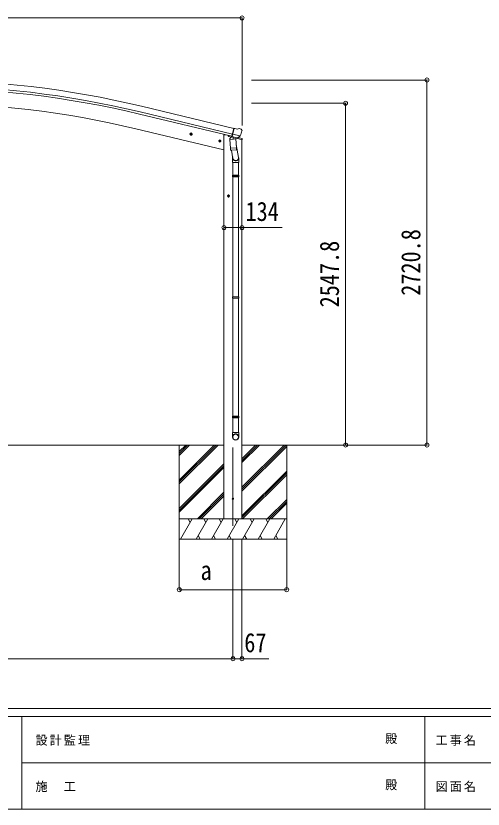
# Model space of a CAD drawing. Units: millimetres at full size. Extents: x -8385 to 8479, y -5853 to 5787.
# Drawn here: x -3447 to 31, y -5853 to 59 of the extents above; entities that cross this region are included whole.
import ezdxf
from ezdxf.enums import TextEntityAlignment as Align

# ---------------------------------------------------------------- set-up
doc = ezdxf.new("R2010")
doc.units = ezdxf.units.MM
doc.header["$LTSCALE"] = 30
doc.header["$PDMODE"] = 32
doc.header["$PDSIZE"] = 30
for name, color, linetype, lineweight in [('0-0_0', 7, 'Continuous', 9), ('0-1_本体', 4, 'Continuous', 9), ('0-2_部品', 7, 'Continuous', 9), ('0-8_PARTS2', 2, 'Continuous', 9), ('0-A_寸法', 6, 'Continuous', 9), ('F-0_240', 7, 'Continuous', 9)]:
    doc.layers.add(name, color=color, linetype=linetype, lineweight=lineweight)
doc.styles.add('ＭＳ ゴシック', font='')
doc.styles.get('ＭＳ ゴシック').set_extended_font_data('MS Gothic')

msp = doc.modelspace()

# ---------------------------------------------------------------- linework, layer by layer
at = {"layer": '0-0_0'}
for p, q in [((-6430.27, -3139.41), (-1898.25, -3139.41)), ((-2231.25, -3139.41), (-2231.25, -3839.41)), ((-2231.25, -3400.14), (-1970.52, -3139.41)), ((-2231.25, -3414.28), (-1956.38, -3139.41)), ((-2231.25, -3428.43), (-1942.24, -3139.41)), ((-2231.25, -3216.3), (-2154.37, -3139.41)), ((-2231.25, -3202.15), (-2168.51, -3139.41)), ((-2231.25, -3188.01), (-2182.65, -3139.41)), ((-1764.25, -3139.41), (-1343.09, -3139.41)), ((-1764.25, -3453.64), (-1450.02, -3139.41)), ((-1764.25, -3467.78), (-1435.88, -3139.41)), ((-1764.25, -3269.8), (-1633.87, -3139.41)), ((-1764.25, -3255.65), (-1648.01, -3139.41)), ((-1764.25, -3241.51), (-1662.16, -3139.41)), ((-1764.25, -3481.93), (-1431.25, -3148.93)), ((-1431.25, -3139.41), (-1431.25, -3839.41)), ((-2231.25, -3612.27), (-1898.25, -3279.28)), ((-2231.25, -3626.42), (-1898.25, -3293.42)), ((-2231.25, -3640.56), (-1898.25, -3307.56)), ((-1764.25, -3665.77), (-1431.25, -3332.78)), ((-1764.25, -3679.91), (-1431.25, -3346.92)), ((-1759.61, -3689.41), (-1431.25, -3361.06)), ((-2096.26, -3689.41), (-1898.25, -3491.41)), ((-2082.12, -3689.41), (-1898.25, -3505.55)), ((-2067.98, -3689.41), (-1898.25, -3519.69)), ((-1575.76, -3689.41), (-1431.25, -3544.91)), ((-1561.62, -3689.41), (-1431.25, -3559.05)), ((-1547.48, -3689.41), (-1431.25, -3573.19)), ((-1431.25, -3689.41), (-2231.25, -3689.41)), ((-2220.96, -3839.41), (-2134.36, -3689.41)), ((-2149.36, -3715.4), (-2164.36, -3689.41)), ((-2105.49, -3839.41), (-2018.89, -3689.41)), ((-2033.89, -3715.4), (-2048.89, -3689.41)), ((-1990.02, -3839.41), (-1903.42, -3689.41)), ((-1918.42, -3715.4), (-1933.42, -3689.41)), ((-1898.25, -3689.41), (-1764.25, -3689.41)), ((-1874.55, -3839.41), (-1787.95, -3689.41)), ((-1802.95, -3715.4), (-1817.95, -3689.41)), ((-1759.08, -3839.41), (-1672.48, -3689.41)), ((-1687.48, -3715.4), (-1702.48, -3689.41)), ((-1643.61, -3839.41), (-1557.01, -3689.41)), ((-1587.01, -3689.41), (-1572.01, -3715.4)), ((-1528.14, -3839.41), (-1441.54, -3689.41)), ((-2231.25, -3839.41), (-1431.25, -3839.41)), ((-2090.5, -3813.44), (-2075.5, -3839.41)), ((-1975.02, -3813.43), (-1960.02, -3839.41)), ((-1859.55, -3813.43), (-1844.56, -3839.41)), ((-1744.08, -3813.44), (-1729.09, -3839.41)), ((-1628.61, -3813.44), (-1613.62, -3839.41)), ((-1513.14, -3813.44), (-1498.15, -3839.41))]:
    msp.add_line(p, q, dxfattribs=at)
at = {"layer": '0-1_本体'}
for p, q in [((-1825.19, -779.16), (-2513.1, -614.01)), ((-1839.2, -837.5), (-2527.11, -672.35)), ((-1835.27, -821.14), (-2523.18, -655.98)), ((-1898.25, -939.53), (-2553.49, -782.23)), ((-1898.25, -826.41), (-1898.25, -3689.41)), ((-1898.25, -826.41), (-1885.38, -826.41)), ((-1821.93, -779.94), (-1835.94, -838.28)), ((-1821.93, -779.94), (-1825.19, -779.16)), ((-1835.94, -838.28), (-1839.2, -837.5)), ((-1764.25, -862.69), (-1764.25, -3689.41))]:
    msp.add_line(p, q, dxfattribs=at)
for radius in [7073, 7029.83, 7013, 6900]:
    msp.add_arc((-4164.26, -7491.58), radius, 76.5, 103.5, dxfattribs=at)
at = {"layer": '0-2_部品'}
for p, q in [((-2152.73, -819.32), (-2133.28, -823.98)), ((-2145.14, -814.45), (-2150.31, -819.9)), ((-2145.34, -831.37), (-2140.67, -811.93)), ((-2137.84, -816.21), (-2145.14, -814.45)), ((-2140.88, -828.85), (-2135.71, -823.4)), ((-2135.71, -823.4), (-2137.84, -816.21)), ((-1777.86, -835.37), (-1835.37, -821.57)), ((-1798.87, -783.75), (-1824.8, -777.53)), ((-1798.87, -783.75), (-1785.61, -781.05)), ((-1771.12, -784.24), (-1784.31, -781.08)), ((-1768.03, -786.49), (-1764.17, -792.79)), ((-1763.81, -795.07), (-1764.09, -796.22)), ((-1938.81, -870.67), (-1919.36, -875.34)), ((-1931.22, -865.81), (-1936.38, -871.26)), ((-1931.42, -882.73), (-1926.75, -863.28)), ((-1923.92, -867.56), (-1931.22, -865.81)), ((-1926.95, -880.2), (-1921.79, -874.76)), ((-1921.79, -874.76), (-1923.92, -867.56)), ((-1866.34, -830.99), (-1866.34, -834.24)), ((-1844.28, -843.48), (-1862.51, -839.1)), ((-1854.94, -860.93), (-1809.25, -857.73)), ((-1850.26, -927.76), (-1854.94, -860.93)), ((-1840.52, -839.16), (-1853.84, -854.48)), ((-1853.84, -854.48), (-1853.39, -860.82)), ((-1839.58, -839.09), (-1840.52, -839.16)), ((-1836.49, -841.57), (-1838.02, -841.2)), ((-1799.79, -850.38), (-1836.49, -841.57)), ((-1830.54, -843.39), (-1829.52, -858)), ((-1802.33, -852.39), (-1828.15, -858.82)), ((-1811.03, -854.55), (-1810.8, -857.84)), ((-1809.25, -857.73), (-1804.58, -924.57)), ((-1797.42, -850.85), (-1804.94, -849.05)), ((-1761.78, -863.29), (-1804.71, -852.98)), ((-1801.63, -850.6), (-1801.58, -851.35)), ((-1798.26, -850.74), (-1799.79, -850.38)), ((-1794.72, -850.28), (-1778.34, -835.79)), ((-1791.02, -847.01), (-1764.08, -853.48)), ((-1761.78, -856.39), (-1761.78, -863.29)), ((-1850.26, -927.76), (-1804.58, -924.57)), ((-1850.25, -927.76), (-1849.36, -940.46)), ((-1805.56, -939.17), (-1847.26, -942.09)), ((-1841.83, -941.71), (-1831.1, -1005.3)), ((-1806.31, -899.8), (-1790.4, -995.97)), ((-1803.72, -937.04), (-1804.59, -924.57)), ((-1804.11, -938.39), (-1804.11, -938.39)), ((-1834.25, -998.48), (-1834.25, -1033.13)), ((-1788.25, -1033.13), (-1788.25, -998.78)), ((-1834.25, -1033.13), (-1788.25, -1033.13)), ((-1832.25, -1033.13), (-1832.25, -1127.13)), ((-1790.25, -1033.13), (-1790.25, -1127.13)), ((-1834.25, -1129.13), (-1833.25, -1127.13)), ((-1834.25, -1129.13), (-1788.25, -1129.13)), ((-1834.25, -1129.13), (-1834.25, -1137.13)), ((-1834.25, -1137.13), (-1788.25, -1137.13)), ((-1834.25, -1137.13), (-1833.25, -1139.13)), ((-1833.25, -1127.13), (-1789.25, -1127.13)), ((-1833.25, -1139.13), (-1789.25, -1139.13)), ((-1832.25, -1139.13), (-1832.25, -2033.47)), ((-1790.25, -1139.13), (-1790.25, -2033.47)), ((-1788.25, -1129.13), (-1789.25, -1127.13)), ((-1874.45, -1283), (-1854.45, -1283)), ((-1868.21, -1276.5), (-1871.96, -1283)), ((-1860.7, -1276.5), (-1868.21, -1276.5)), ((-1864.45, -1293), (-1864.45, -1273)), ((-1856.95, -1283), (-1860.7, -1276.5)), ((-1860.7, -1289.5), (-1856.95, -1283)), ((-1834.25, -2035.47), (-1833.25, -2033.47)), ((-1834.25, -2035.47), (-1788.25, -2035.47)), ((-1834.25, -2035.47), (-1834.25, -2043.47)), ((-1834.25, -2043.47), (-1788.25, -2043.47)), ((-1834.25, -2043.47), (-1833.25, -2045.47)), ((-1833.25, -2033.47), (-1789.25, -2033.47)), ((-1833.25, -2045.47), (-1789.25, -2045.47)), ((-1832.25, -2045.47), (-1832.25, -2923.51)), ((-1790.25, -2045.47), (-1790.25, -2923.51)), ((-1788.25, -2035.47), (-1789.25, -2033.47)), ((-1834.25, -2925.51), (-1833.25, -2923.51)), ((-1834.25, -2925.51), (-1788.25, -2925.51)), ((-1834.25, -2925.51), (-1834.25, -2933.51)), ((-1834.25, -2933.51), (-1788.25, -2933.51)), ((-1834.25, -2933.51), (-1833.25, -2935.51)), ((-1833.25, -2923.51), (-1789.25, -2923.51)), ((-1833.25, -2935.51), (-1789.25, -2935.51)), ((-1832.25, -2935.51), (-1832.25, -3045.51)), ((-1790.25, -2935.51), (-1790.25, -3045.51)), ((-1788.25, -2925.51), (-1789.25, -2923.51)), ((-1834.25, -3079.65), (-1834.25, -3045.51)), ((-1834.25, -3045.51), (-1788.25, -3045.51)), ((-1788.25, -3079.65), (-1788.25, -3045.51))]:
    msp.add_line(p, q, dxfattribs=at)
for points in [[(-2150.31, -819.9), (-2148.17, -827.09), (-2140.88, -828.85)], [(-1830.23, -842.98), (-1839.95, -840.64), (-1824.8, -777.53)], [(-1936.38, -871.26), (-1934.25, -878.45), (-1926.95, -880.2)], [(-1830.23, -842.98), (-1829.99, -843.13), (-1805.22, -849.07), (-1804.94, -849.05)], [(-1777.59, -834.8), (-1778.18, -835.64), (-1778.34, -835.79)], [(-1788.25, -1129.13), (-1788.25, -1137.13), (-1789.25, -1139.13)], [(-1871.96, -1283), (-1868.21, -1289.5), (-1860.7, -1289.5)], [(-1788.25, -2035.47), (-1788.25, -2043.47), (-1789.25, -2045.47)], [(-1788.25, -2925.51), (-1788.25, -2933.51), (-1789.25, -2935.51)]]:
    msp.add_lwpolyline(points, dxfattribs=at)
for centre, radius in [((-2143.01, -821.65), 8.5), ((-2143.01, -821.65), 7.7), ((-2143.01, -821.65), 6.5), ((-1929.09, -873.01), 8.5), ((-1929.09, -873.01), 7.7), ((-1929.09, -873.01), 6.5), ((-1864.45, -1283), 8.5), ((-1864.45, -1283), 7.7), ((-1864.45, -1283), 6.5)]:
    msp.add_circle(centre, radius, dxfattribs=at)
at = {"layer": '0-2_部品', "color": 4}
msp.add_circle((-1831.25, -3539.41), 5, dxfattribs=at)
at = {"layer": '0-2_部品'}
for centre, radius, start, end in [((-1785.01, -783.99), 3, 76.5, 101.5), ((-1960.89, -748.97), 202.4, 334.90875, 346.5), ((-1772.29, -789.1), 5, 31.5, 76.5), ((-1861.34, -834.24), 5, 180, 256.5), ((-1837.91, -840.71), 0.5, 221.23754, 256.5), ((-1831.14, -843.47), 0.604, 7.79405, 79.40158), ((-1828.5, -857.85), 1.03, 188.03431, 289.96103), ((-1802.57, -851.42), 1, 284, 4), ((-1801.13, -850.57), 0.5, 76.5, 184), ((-1798.14, -850.26), 0.5, 256.5, 291.76246), ((-1764.78, -856.39), 3, 0, 76.5), ((-1847.4, -940.09), 2, 190.53157, 274), ((-1805.7, -937.18), 2, 274, 322.59038), ((-1805.66, -937.21), 1.95, 322.52234, 4.95983), ((-1818.25, -998.78), 30, 0, 2.54858)]:
    msp.add_arc(centre, radius, start, end, dxfattribs=at)
for centre, major_axis, ratio, start_param, end_param in [((-1766.73, -794.35), (1.57, -2.57), 0.99628, 0.7835347, 1.5707963), ((-1796.73, -847.93), (0.73, -2.92), 0.997631, 5.8041905, 5.8929484), ((-1796.76, -847.8), (-2.63, 3.16), 0.650902, 2.1145521, 2.1873627), ((-1796.7, -848.03), (0.73, -2.92), 0.997631, 5.965759, 6.7621801), ((-1811.24, -998.48), (-23, 0), 0.996195, 6.0000678, 10.0103449), ((-1811.24, -998.48), (-21, 0), 0.996195, 0.3319459, 3.3482706), ((-1811.25, -3077.91), (23, 0), 0.996195, 6.2831853, 9.424778), ((-1811.25, -3079.65), (23, 0), 0.996195, 6.2831853, 9.424778), ((-1811.25, -3079.65), (0, -23.43), 0.981806, 4.712389, 7.8539816)]:
    msp.add_ellipse(centre, major_axis=major_axis, ratio=ratio, start_param=start_param, end_param=end_param, dxfattribs=at)
msp.add_ellipse((-1811.25, -3079.65), major_axis=(-21, 0), ratio=0.996195, dxfattribs=at)
at = {"layer": '0-8_PARTS2', "color": 6}
msp.add_line((-6564.77, 44.47), (-1763.75, 44.47), dxfattribs=at)
at = {"layer": '0-8_PARTS2'}
msp.add_line((-1831.25, -3740.35), (-1831.25, -3156.4), dxfattribs=at)
at = {"layer": '0-A_寸法'}
for p, q in [((-1763.75, 44.47), (-1763.75, -757.86)), ((-387.17, -418.58), (-1693.6, -418.58)), ((-387.17, -3139.41), (-387.17, -418.58)), ((-993.15, -591.58), (-1693.6, -591.58)), ((-993.15, -3139.41), (-993.15, -591.58)), ((-1898.25, -1518.17), (-1764.25, -1518.17)), ((-1764.25, -1518.17), (-1464.25, -1518.17)), ((-993.15, -3139.41), (-1387.39, -3139.41)), ((-387.17, -3139.41), (-993.15, -3139.41)), ((-2231.25, -4217.32), (-2231.25, -3842.91)), ((-1831.25, -4732.3), (-1831.25, -3842.91)), ((-1764.25, -4732.3), (-1764.25, -3842.91)), ((-1431.25, -4217.32), (-1431.25, -3842.91)), ((-1431.25, -4217.32), (-2231.25, -4217.32)), ((-6497.27, -4732.3), (-1831.25, -4732.3)), ((-1831.25, -4732.3), (-1764.25, -4732.3)), ((-1764.25, -4732.3), (-1564.25, -4732.3))]:
    msp.add_line(p, q, dxfattribs=at)
for p in [(-1763.75, 44.47), (-387.17, -418.58), (-993.15, -591.58), (-1898.25, -1518.17), (-1764.25, -1518.17), (-993.15, -3139.41), (-387.17, -3139.41), (-2231.25, -4217.32), (-1431.25, -4217.32), (-1831.25, -4732.3), (-1764.25, -4732.3)]:
    msp.add_point(p, dxfattribs=at)
at = {"layer": 'F-0_240', "color": 5}
for p, q in [((-8385.45, -5102.66), (8054.55, -5102.66)), ((-8385.45, -5162.66), (5387.79, -5162.66)), ((-3402.21, -5162.66), (-3402.21, -5852.66)), ((-402.21, -5162.66), (-402.21, -5852.66)), ((-3402.21, -5507.66), (2747.79, -5507.66)), ((-8385.45, -5852.66), (8054.55, -5852.66))]:
    msp.add_line(p, q, dxfattribs=at)

# ---------------------------------------------------------------- texts
at = {"layer": '0-A_寸法', "color": 7, "style": 'ＭＳ ゴシック', "width": 0.85}
for s, p in [('134', (-1738, -1512.17)), ('a', (-2072.5, -4187.32)), ('67', (-1746.75, -4726.3))]:
    msp.add_text(s, height=143, dxfattribs=at).set_placement(p, align=Align.BOTTOM_LEFT)
for s, p in [('2720.8', (-393.17, -2026.5)), ('2547.8', (-999.15, -2113))]:
    msp.add_text(s, height=143, rotation=90, dxfattribs=at).set_placement(p, align=Align.BOTTOM_LEFT)
at = {"layer": 'F-0_240', "style": 'ＭＳ ゴシック'}
for p in [(-697.92, -5380.16), (-697.92, -5725.16)]:
    msp.add_text('殿', height=65.98, dxfattribs=at).set_placement(p, align=Align.BOTTOM_LEFT)
at = {"layer": 'F-0_240', "char_height": 65.98, "attachment_point": 7, "style": 'ＭＳ ゴシック'}
for s, insert in [('\\T1.17;設計監理', (-3300.89, -5380.16)), ('\\T1.17;工事名', (-323.11, -5380.16)), ('\\T1.17;施\u3000工', (-3300.89, -5725.16)), ('\\T1.17;図面名', (-323.11, -5725.16))]:
    msp.add_mtext(s, dxfattribs=dict(at, insert=insert))

doc.saveas('drawing.dxf')
